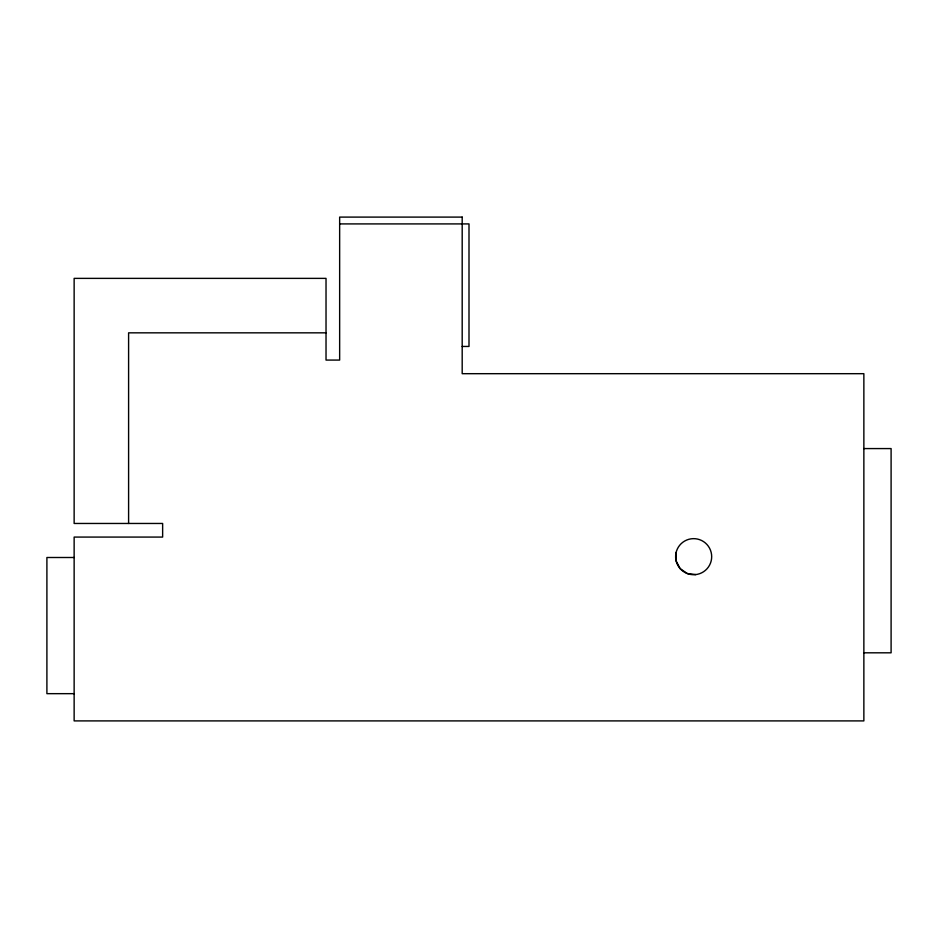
<?xml version="1.0" encoding="UTF-8"?>
<svg xmlns="http://www.w3.org/2000/svg" width="938" height="938" viewBox="0 0 938 938"><rect width="100%" height="100%" fill="white"/><g stroke="black" fill="none" stroke-linecap="round" stroke-linejoin="round"><path stroke-width="1.41" d="M339.65 223.912L469 223.912L469 346.45L462.188 346.45M326.025 332.838L128.6 332.838L128.6 523.463M863.863 448.575L891.1 448.575L891.1 652.813L863.863 652.813M74.137 557.5L46.9 557.5L46.9 693.663L74.137 693.663M695.82 574.584L687.261 573.54L680.156 568.639L676.146 560.994L676.146 552.365M462.188 217.1L339.65 217.1L339.65 360.075L326.025 360.075L326.025 278.375L74.137 278.375L74.137 523.463L162.637 523.463L162.637 537.075L74.137 537.075L74.137 720.9L863.863 720.9L863.863 373.687L462.188 373.687L462.188 217.1M684.634 572.297A18.033 18.033 0 0 0 711.684 556.68A18.033 18.033 0 0 0 684.634 541.062A18.033 18.033 0 0 0 684.634 572.297"/></g></svg>
